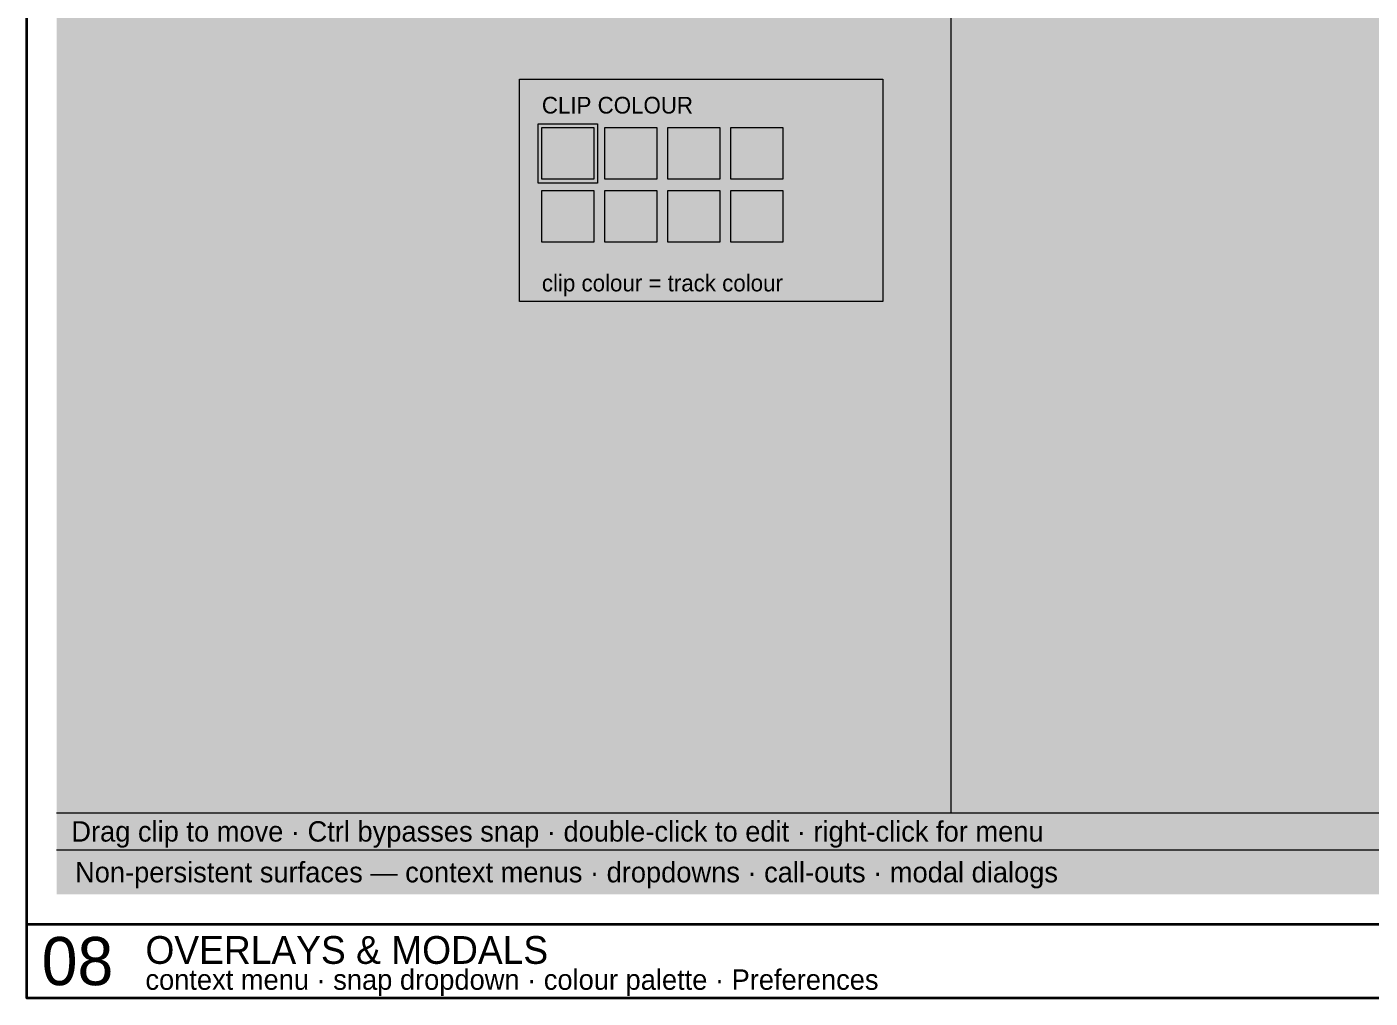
# Model space of a CAD drawing. Extents: x -16 to 1616, y -1056 to 16.
# Drawn here: x -16 to 709, y -1056 to -532 of the extents above; entities that cross this region are included whole.
import ezdxf
from ezdxf.enums import TextEntityAlignment as Align

# ---------------------------------------------------------------- set-up
doc = ezdxf.new("R2010")
doc.units = 0
for name, color, linetype, lineweight, true_color in [('FORGE-DIM', 7, 'Continuous', 9, 0x9aa2a8), ('FORGE-SHEET', 7, 'Continuous', 35, 0x9aa2a8), ('UI-ACCENT', 7, 'Continuous', 18, 0xe0902f), ('UI-CLIP', 7, 'Continuous', 13, 0x2d3135), ('UI-HAIRLINE', 7, 'Continuous', 9, 0x34383c)]:
    doc.layers.add(name, color=color, linetype=linetype, lineweight=lineweight, true_color=true_color)
for name, color, linetype, true_color in [('FORGE-TITLE', 7, 'Continuous', 0xd6d9dc), ('UI-PANEL-BG', 7, 'Continuous', 0x232629), ('UI-RAISED', 7, 'Continuous', 0x2d3135), ('UI-SHELL-BG', 7, 'Continuous', 0x1a1c1e), ('UI-TEXT-SEC', 7, 'Continuous', 0x8a9095)]:
    doc.layers.add(name, color=color, linetype=linetype, true_color=true_color)

msp = doc.modelspace()

# ---------------------------------------------------------------- hatches: boundary and pattern name
at = {"layer": 'UI-CLIP', "true_color": 0x08090a}
h = msp.add_hatch(color=7, dxfattribs=at)
h.dxf.hatch_style = 1
h.paths.add_polyline_path([(247, -557), (449, -557), (449, -683), (247, -683)])
at = {"layer": 'UI-CLIP', "true_color": 0xc86e3c}
h = msp.add_hatch(color=7, dxfattribs=at)
h.dxf.hatch_style = 1
h.paths.add_polyline_path([(262, -586), (290, -586), (290, -614), (262, -614)])
at = {"layer": 'UI-CLIP', "true_color": 0x4e9aa6}
h = msp.add_hatch(color=7, dxfattribs=at)
h.dxf.hatch_style = 1
h.paths.add_polyline_path([(296, -586), (324, -586), (324, -614), (296, -614)])
at = {"layer": 'UI-CLIP', "true_color": 0x9a6fb0}
h = msp.add_hatch(color=7, dxfattribs=at)
h.dxf.hatch_style = 1
h.paths.add_polyline_path([(330, -586), (358, -586), (358, -614), (330, -614)])
at = {"layer": 'UI-CLIP', "true_color": 0x6fa855}
h = msp.add_hatch(color=7, dxfattribs=at)
h.dxf.hatch_style = 1
h.paths.add_polyline_path([(364, -586), (392, -586), (392, -614), (364, -614)])
at = {"layer": 'UI-CLIP', "true_color": 0xc95b6b}
h = msp.add_hatch(color=7, dxfattribs=at)
h.dxf.hatch_style = 1
h.paths.add_polyline_path([(262, -620), (290, -620), (290, -648), (262, -648)])
at = {"layer": 'UI-CLIP', "true_color": 0x5a86c4}
h = msp.add_hatch(color=7, dxfattribs=at)
h.dxf.hatch_style = 1
h.paths.add_polyline_path([(296, -620), (324, -620), (324, -648), (296, -648)])
at = {"layer": 'UI-CLIP', "true_color": 0xb7a04a}
h = msp.add_hatch(color=7, dxfattribs=at)
h.dxf.hatch_style = 1
h.paths.add_polyline_path([(330, -620), (358, -620), (358, -648), (330, -648)])
at = {"layer": 'UI-CLIP', "true_color": 0x7c8a95}
h = msp.add_hatch(color=7, dxfattribs=at)
h.dxf.hatch_style = 1
h.paths.add_polyline_path([(364, -620), (392, -620), (392, -648), (364, -648)])
at = {"layer": 'UI-PANEL-BG'}
h = msp.add_hatch(color=256, dxfattribs=at)
h.dxf.hatch_style = 1
h.paths.add_polyline_path([(0, -956), (1600, -956), (1600, -976), (0, -976)])
h = msp.add_hatch(color=256, dxfattribs=at)
h.dxf.hatch_style = 1
h.paths.add_polyline_path([(0, -976), (1600, -976), (1600, -1000), (0, -1000)])
at = {"layer": 'UI-RAISED'}
h = msp.add_hatch(color=256, dxfattribs=at)
h.dxf.hatch_style = 1
h.paths.add_polyline_path([(250, -560), (446, -560), (446, -680), (250, -680)])
at = {"layer": 'UI-SHELL-BG'}
h = msp.add_hatch(color=256, dxfattribs=at)
h.dxf.hatch_style = 1
h.paths.add_polyline_path([(0, -46), (1600, -46), (1600, -976), (0, -976)])

# ---------------------------------------------------------------- linework, layer by layer
at = {"layer": 'FORGE-SHEET'}
msp.add_line((-16, -1016), (1616, -1016), dxfattribs=at)
msp.add_lwpolyline([(-16, 16), (1616, 16), (1616, -1056), (-16, -1056)], close=True, dxfattribs=at)
at = {"layer": 'UI-ACCENT'}
msp.add_line((482.8, -62), (482.8, -956), dxfattribs=at)
for points in [[(250, -560), (446, -560), (446, -680), (250, -680)], [(260, -584), (292, -584), (292, -616), (260, -616)]]:
    msp.add_lwpolyline(points, close=True, dxfattribs=at)
at = {"layer": 'UI-HAIRLINE'}
for p, q in [((0, -956), (1600, -956)), ((0, -976), (1600, -976))]:
    msp.add_line(p, q, dxfattribs=at)
for points in [[(262, -586), (290, -586), (290, -614), (262, -614)], [(296, -586), (324, -586), (324, -614), (296, -614)], [(330, -586), (358, -586), (358, -614), (330, -614)], [(364, -586), (392, -586), (392, -614), (364, -614)], [(262, -620), (290, -620), (290, -648), (262, -648)], [(296, -620), (324, -620), (324, -648), (296, -648)], [(330, -620), (358, -620), (358, -648), (330, -648)], [(364, -620), (392, -620), (392, -648), (364, -648)]]:
    msp.add_lwpolyline(points, close=True, dxfattribs=at)

# ---------------------------------------------------------------- texts
at = {"layer": 'FORGE-DIM'}
msp.add_text('context menu · snap dropdown · colour palette · Preferences', height=11, dxfattribs=at).set_placement((48, -1046), align=Align.MIDDLE_LEFT)
at = {"layer": 'FORGE-TITLE'}
for s, height, p in [('OVERLAYS & MODALS', 15, (48, -1030)), ('08', 26, (-8, -1036))]:
    msp.add_text(s, height=height, dxfattribs=at).set_placement(p, align=Align.MIDDLE_LEFT)
at = {"layer": 'UI-TEXT-SEC'}
for s, height, p in [('CLIP COLOUR', 9, (262, -574)), ('clip colour = track colour', 9, (262, -670)), ('Drag clip to move · Ctrl bypasses snap · double-click to edit · right-click for menu', 11, (8, -966)), ('Non-persistent surfaces — context menus · dropdowns · call-outs · modal dialogs', 11, (10, -988))]:
    msp.add_text(s, height=height, dxfattribs=at).set_placement(p, align=Align.MIDDLE_LEFT)

doc.saveas('drawing.dxf')
